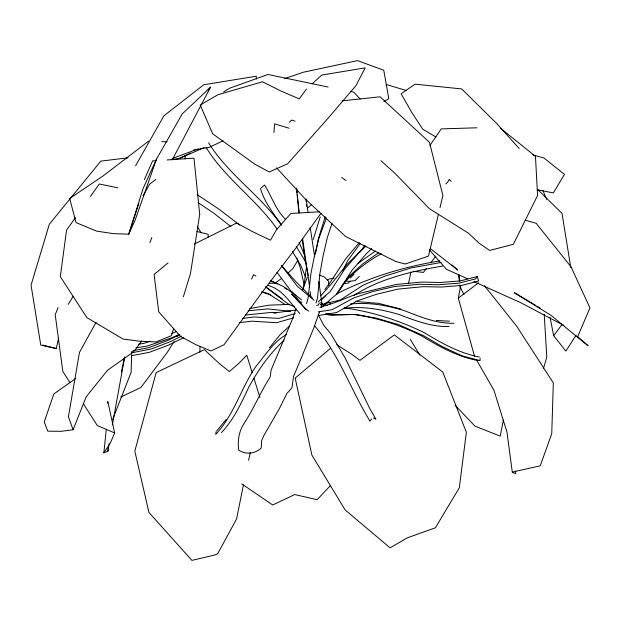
<?xml version="1.0" encoding="UTF-8"?>
<svg xmlns="http://www.w3.org/2000/svg" width="621" height="621" viewBox="0 0 621 621"><rect width="100%" height="100%" fill="white"/><g stroke="black" fill="none" stroke-linecap="round" stroke-linejoin="round"><path stroke-width="0.93" d="M199.923 352.254L199.946 346.44M131.574 355.98L131.116 372.313L112.642 419.478M107.728 403.355L107.813 401.438L114.637 432.922L110.499 442.711L103.862 452.787L107.883 451.327L109.164 443.767M480.118 358.03L480.002 360.591L462.14 355.88L441.896 346.433L424.081 335.969L398.55 324.566L375.922 318.076L355.825 314.451L331.459 315.002L327.872 313.675M107.883 451.327L108.077 448.463M208.012 237.206L208.229 234.319L196.958 231.493M273.9 132.506L274.622 123.874L289.068 128.213M103.862 452.787L106.292 429.212M306.603 265.718L304.383 282.842L303.009 289.254M112.385 424.857L124.736 356.943M216.193 431.548L215.681 434.351C234.226 414.937 240.886 388.04 256.031 366.312C265.268 355.103 273.465 342.047 286.297 334.603M315.468 253.973L318.262 239.201L325.187 216.729M474.591 356.539L458.306 298.142L460.13 288.819L459.742 285.023M503.39 419.975L500.2 436.121L474.933 426.115L455.209 405.342M243.448 484.9L236.562 519.009L217.614 553.792L214.687 555.034L191.889 560.39L148.939 512.426L134.811 451.11L156.174 372.569L204.433 349.639L219.648 363.859L229.366 371.575L238.604 363.549L246.793 355.228L252.211 372.678M408.571 283.292L410.955 272.014M121.382 371.987L124.394 357.882M42.678 345.02L56.27 348.536L58.615 338.235M248.579 460.324L250.294 452.802M438.457 214.167L428.467 256.085L405.21 264.01L395.841 261.519L345.594 236.469L304.996 198.759L276.57 167.864M440.01 207.647L442.897 195.545L429.46 142.302L380.083 96.806L342.047 100.874M316.066 302.994L317.572 297.638L319.962 273.325L323.099 255.829L327.283 237.734L331.994 223.444M543.554 368.253L546.79 357.153L544.213 314.055M306.464 303.661L308.094 298.29L310.865 273.962L314.319 256.473L318.907 238.317L326.444 217.901M173.709 328.276L171.435 335.689L155.949 341.954L140.098 341.255L123.036 339.043L86.847 317.572L60.322 276.64L66.556 230.158L75.428 217.637M183.366 296.745L190.468 273.566L199.706 214.462L193.993 158.184L167.033 159.954M313.225 239.52L320.203 216.977M172.188 159.915L210.542 87.181L182.209 113.915L156.508 159.092L135.199 219.95L128.757 234.164L113.534 233.667L96.566 231.121L76.065 222.613L69.668 198.487L103.179 175.875L148.675 141.091M296.062 308.792L292.235 319.605L271.098 370.1L270.197 377.017C260.478 392.022 253.578 409.115 243.611 424.159C238.79 431.96 237.525 441.081 238.666 450.07C245.303 454.859 255.666 453.897 261.247 447.888L261.674 440.475L263.972 435.383L279.365 408.626L286.91 393.45L292.017 387.721L293.469 376.621L313.605 328.509L319.621 311.494M302.761 289.867L307.224 277.245M321.212 307.015L321.841 305.221M149.902 242.64L151.78 237.564M75.731 378.461L53.802 394.001L44.246 421.923L47.786 431.176L61.51 431.292L73.107 429.74L86.133 396.904L107.549 370.225L133.701 351.773M577.934 336.9L588.079 345.765L577.476 337.18L589.95 307.907L571.017 266.828L536.14 223.288L525.11 220.129M58.133 307.589L55.207 314.692L62.83 371.42L70.026 382.73M319.303 302.854L318.41 305.027L316.563 305.509M251.637 279.07L253.562 274.684L255.922 276.112M144.39 179.523L152.587 160.909L156.438 160.653M156.508 159.092L143.032 188.668L128.757 234.164L138.848 203.463M342.629 270.849L347.721 260.665L360.265 243.463M429.996 145.322L441.228 128.889L476.912 127.802M96.1 322.283L79.472 352.394L68.411 416.761L73.107 429.74M143.078 195.879L149.669 184.088L155.863 179.453M135.58 165.799L163.874 115.824L203.781 84.735L256.279 76.22L256.349 79.1M297.816 260.207L292.926 268.544L288.02 273.061M68.201 304.36L73.185 296.31M174.051 341.542L167.367 352.208L140.92 387.481L120.761 397.052M177.132 336.621L178.677 334.168M321.81 306.929L337.118 293.741L351.944 270.399L366.336 253.779L371.676 248.532M576.094 335.161L565.855 351.113L553.691 335.713L550.043 317.331M336.892 293.485L338.468 291.117M339.516 289.541L342.148 285.598M343.196 284.022C353.745 271.781 367.19 261.573 381.31 253.717M336.986 294.106L348.397 276.943L362.392 264.22L378.771 252.607M90.387 196.515L99.251 183.995L117.726 187.798M318.325 315.538L336.411 312.588L357.735 300.711L376.396 294.307L397.898 289.122L423.243 286.669L441.547 287.042L461.745 285.427L478.651 280.987L477.238 276.547L475.562 278.899L458.515 283.238L438.162 284.744L419.703 284.271L394.156 286.584L372.429 291.66L353.667 297.956L332.173 309.708L318.402 311.866M359.916 252.087L364.822 245.264M321.057 213.174L296.302 247.492L262.427 291.893L224.041 344.725L210.946 350.958L196.166 344.81L180.463 336.372L158.72 311.82L154.101 274.474L168.05 262.931M306.495 89.005L299.252 98.902L280.979 91.054L262.489 81.762L217.893 94.749L200.21 105.05L212.708 133.849L255.068 164.332L269.242 171.963L287.616 163.797L328.338 117.951L355.957 85.628L365.164 67.868L321.802 75.048L312.06 83.928M371.591 419.012L370.007 421.178C350.71 389.809 338.787 353.66 314.373 325.652M134.276 350.997L141.712 340.921M553.691 335.713L561.997 324.504M324.83 289.549L330.496 281.981L345.672 258.848L359.287 242.617M426.239 268.714L423.421 272.417L413.043 271.245M430.749 262.792L435.826 256.124M269.467 347.783L280.327 334.447L289.433 326.211M216.776 430.842L226.16 419.524M221.472 432.573C233.744 419.664 241.204 403.254 248.703 387.325C258.204 370 269.561 353.621 284.115 340.137M208.128 90.061L210.542 87.181M320.723 295.743L330.923 284.457L346.953 264.468L361.973 249.557M330.411 485.638L317.114 499.695L294.711 494.549L272.712 504.989L241.833 483.961M324.286 304.709L326.235 302.683M321.212 300.215L325.808 295.518M359.233 276.415L355.142 280.599L348.668 281.406L345.33 280.731M350.36 277.975L353.993 274.335M445.839 183.925L447.803 181.969L449.262 179.376L451.102 181.402M350.205 281.22L348.327 283.06L343.203 283.758M365.901 246.063L359.776 251.955L345.175 268.466L330.069 291.73L318.216 301.721M289.433 122.236L291.715 120.063L295.068 121.242M307.255 208.392L311.563 204.573M327.314 280.343L328.711 279.124L334.152 278.076M261.13 187.938L264.569 185.019C271.688 196.252 275.584 209.681 285.435 219.283M330.419 348.373L295.185 378.096L311.913 455.131L345.152 509.957L390.058 547.815L407.624 537.724L435.399 527.796L459.323 487.749L466.355 432.27L442.773 372.057L394.327 334.905L359.963 360.343L352.053 354.451L337.133 345.028M458.306 298.142L478.597 282.788M275.491 282.827L281.515 278.472M358.162 263.327L375.387 251.07M354.079 295.332C380.456 278.309 412.057 271.261 442.641 266.06M223.591 91.993L229.786 88.143L268.008 74.481L328.113 87.033M383.848 101.665L388.793 98.716L383.77 70.274L357.541 60.61L303.444 72.222L284.434 78.673M181.534 336.101L170.565 341.573L151.12 349.018L133.562 352.449L131.963 351.517M194.303 244.061L236.624 223.055L253.818 232.285L270.492 240.226L276.601 229.576L290.853 213.469L319.334 211.784M179.873 334.486L168.089 340.324L148.683 347.682L133.003 350.694M183.808 337.614L168.702 345.051L149.343 352.324L131.862 355.616L131.303 351.96M171.994 159.589L179.531 158.409L190.74 152.968M337.087 293.671C369.208 277.315 404.209 266.634 439.777 260.96M223.11 140.804L209.261 147.309L193.387 150.088M179.531 158.409L204.13 147.612M171.59 333.593L176.775 331.327M179.027 334.649L171.202 338.003L147.13 346.037L136.053 347.838M172.273 158.541L198.083 148.9M150.414 341.154L144.212 343.273L138.708 344.205M319.931 307.379L334.665 302.691L355.926 294.253L396.167 284.465L421.612 282.074L439.986 282.501L460.262 280.94L477.238 276.547M295.247 313.566L278.899 318.371L254.16 317.005L242.733 318.387M293.741 317.797L276.562 322.726L251.916 321.181L239.621 322.578M320.917 304.639L340.386 299.951L363.324 285.055L384.989 276.089L411.001 267.954L441.22 262.45M476.478 359.838L493.974 390.361L506.977 432.131L512.294 472.092L540.223 465.82L551.751 433.73L553.319 382.893L516.587 326.056L484.403 285.629M245.342 315.041L271.447 312.41L276.244 312.922M249.681 308.536L269.11 305.152L289.867 304.368M273.884 313.046L296.271 309.995M128.073 157.812L100.812 161.126L49.338 224.212L31.05 285.163L40.776 345.144L56.27 348.536M248.221 310.756L267.767 308.916L290.651 311.276M344.756 308.233C363.153 306.13 381.535 309.281 399.156 314.536C415.162 320.591 431.611 327.073 449.014 326.514M269.615 283.417C277.276 282.113 284.286 286.584 289.984 291.202C297.917 296.256 301.022 306.409 308.816 311.175M350.345 304.042C368.82 302.054 387.248 305.299 404.853 310.842C420.603 317.013 436.773 323.657 453.982 323.285M167.134 141.798L161.607 141.681M349.413 314.536L328.703 315.002L326.002 314.001M436.322 320.467L449.511 321.204M355.515 301.503L378.259 303.312L400.949 309.048M344.112 307.837C371.816 311.595 398.93 320.366 424.081 332.553C441.314 343.009 459.23 353.163 479.257 356.935M325.326 313.931L327.166 314.249M353.178 314.451C377.118 317.688 400.266 325 421.783 335.969C439.311 346.634 457.607 356.788 477.999 360.591M537.165 189.77L553.334 192.898L564.481 174.416L544.004 158.029L532.81 154.885M350.873 91.551L353.714 92.118L360.157 99.018M323.471 304.554L327.259 305.315M386.177 84.456L406.297 90.511M261.984 291.676L268.148 293.632L285.086 304.515M261.783 292.025L270.678 294.859M270.329 280.94L277.96 283.665M300.044 301.775L301.845 302.443M267.969 285.474C282.656 289.052 290.434 303.444 299.842 313.504M319.295 275.049L324.294 276.958L328.571 281.204L328.82 285.513M294.494 306.712L289.169 304.655L265.214 286.762M114.637 432.922L97.264 425.564L83.385 403.743M467.66 278.837L446.452 269.304L429.328 249.813M473.846 281.616L520.677 302.652L563.806 325.427M512.294 472.092L515.671 473.815L515.554 470.943M373.469 417.995L375.953 419.291L369.852 408.703L345.144 357.999L330.783 333.71L323.898 325.52L318.247 314.808M270.383 280.319L276.298 283.533M284.752 288.121L287.29 289.502M436.058 137.047L422.8 129.253L411.583 112.168L401.15 93.779L415.061 84.177L461.698 88.919L496.955 123.758L519.179 148.512M535.985 305.548L514.335 292.716L551.021 315.336L577.476 337.18M537.654 306.533L540.154 308.016M198.052 202.625L213.647 213.05L230.88 226.58M341.62 177.466L345.959 180.517M266.37 287.275L282.532 299.128M197.214 194.652L219.12 209.285L239.621 224.988M430.314 248.579L457.739 270.003L451.894 264.926M500.588 128.322L535.457 156.352L537.592 195.475L513.35 244.317L489.627 250.434L478.907 243.036L468.521 233.217L429.429 208.703L395.173 173.546L381.022 160.754M314.11 300.3L297.343 286.297L281.476 265.524M301.573 300.036L290.783 290.807L276.888 272.2M538.128 189.925L562.036 213.407L570.792 267.69M312.309 298.026L296.116 281.911L281.577 265.641M299.811 302.722L291.676 293.997L306.254 309.832M328.742 301.806L330.551 304.018M336.939 344.22L338.755 346.471M281.329 225.097C260.129 195.025 228.117 174.307 208.633 142.884M320.948 302.443L322.058 303.98L321.15 302.264M277.059 229.025C256.349 199.325 225.128 178.561 206.149 147.519M296.225 246.475L304.841 260.455L306.642 264.818M410.271 339.353L419.812 355.119M292.367 251.427L300.859 265.501L305.447 276.927M281.313 224.631C273.349 213.228 264.43 202.174 260.44 188.52M197.369 226.308L201.072 232.976M463.903 294.61L460.929 288.563L460.503 285.769M299.112 242.431L304.422 254.703M542.956 190.562L546.604 199.426M296.892 258.057L300.207 267.62L304.119 284.527M320.731 303.871L321.849 307.162M253.927 378.189L259.912 397.471M308.342 275.778L305.136 259.904L302.233 239.853M314.591 256.17L310.166 227.325M458.772 274.575L459.781 281.103M307.993 212.297L306.169 199.046M318.821 281.468L321.981 304.306M302.543 238.278L309.615 286.987M299.237 212.879L296.349 188.109M310.197 291.754L310.888 297.482M298.965 213.042L297.312 194.715M458.678 274.606L459.354 281.235M305.974 199.589L306.161 201.522M306.432 204.418L306.619 206.351M296.846 188.916L297.156 192.782M185.081 156.003L185.128 158.914"/></g></svg>
